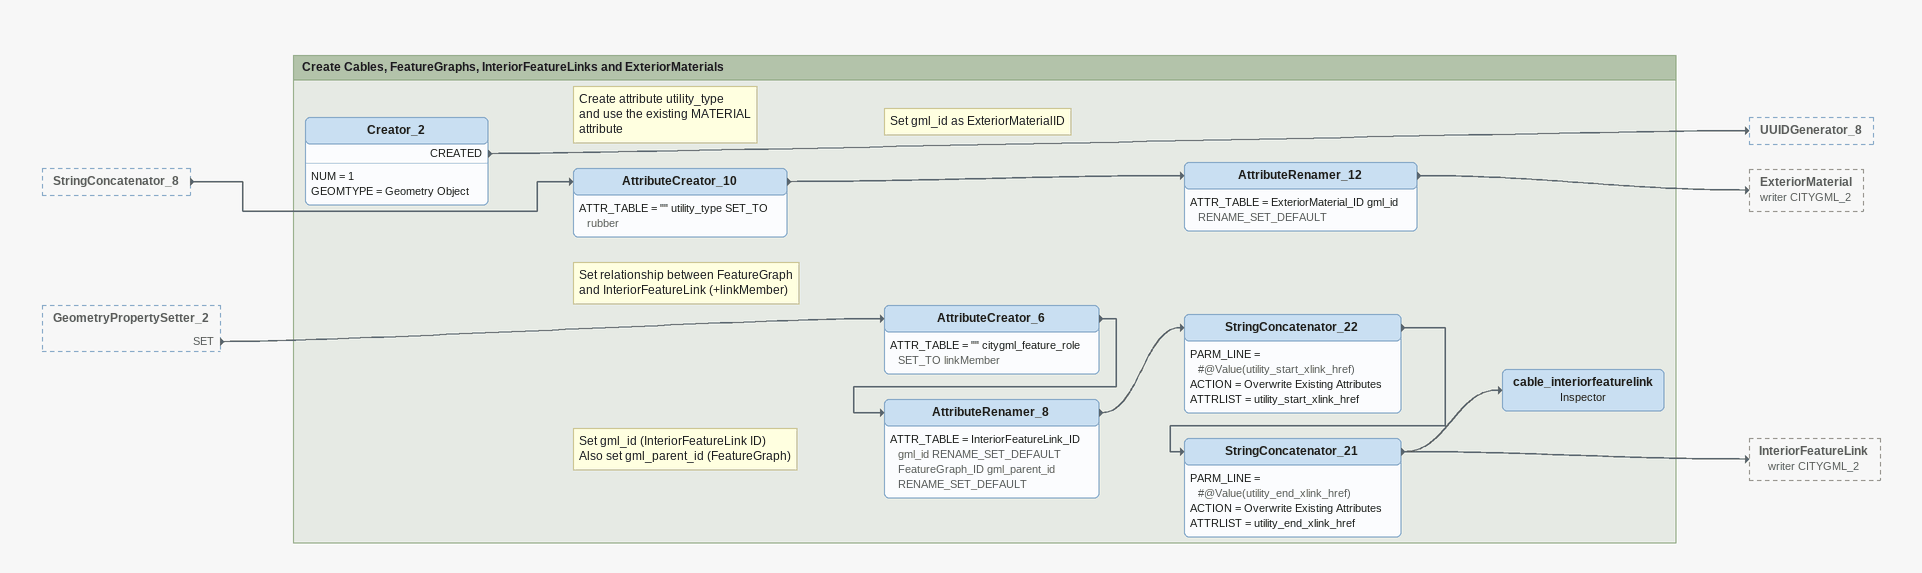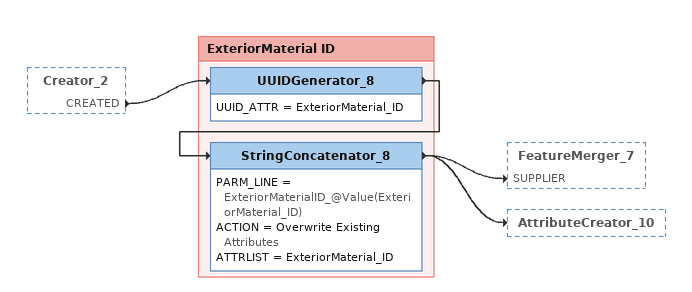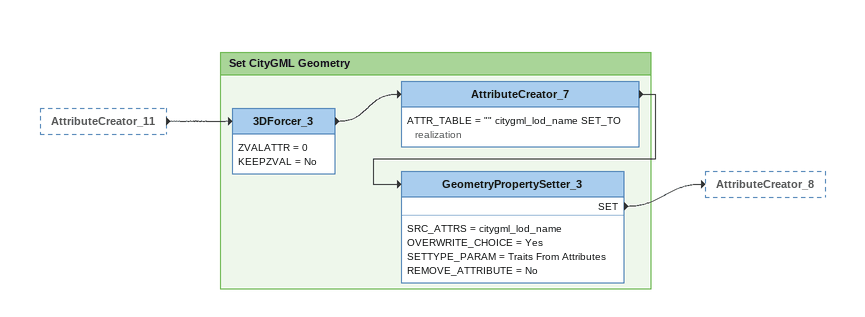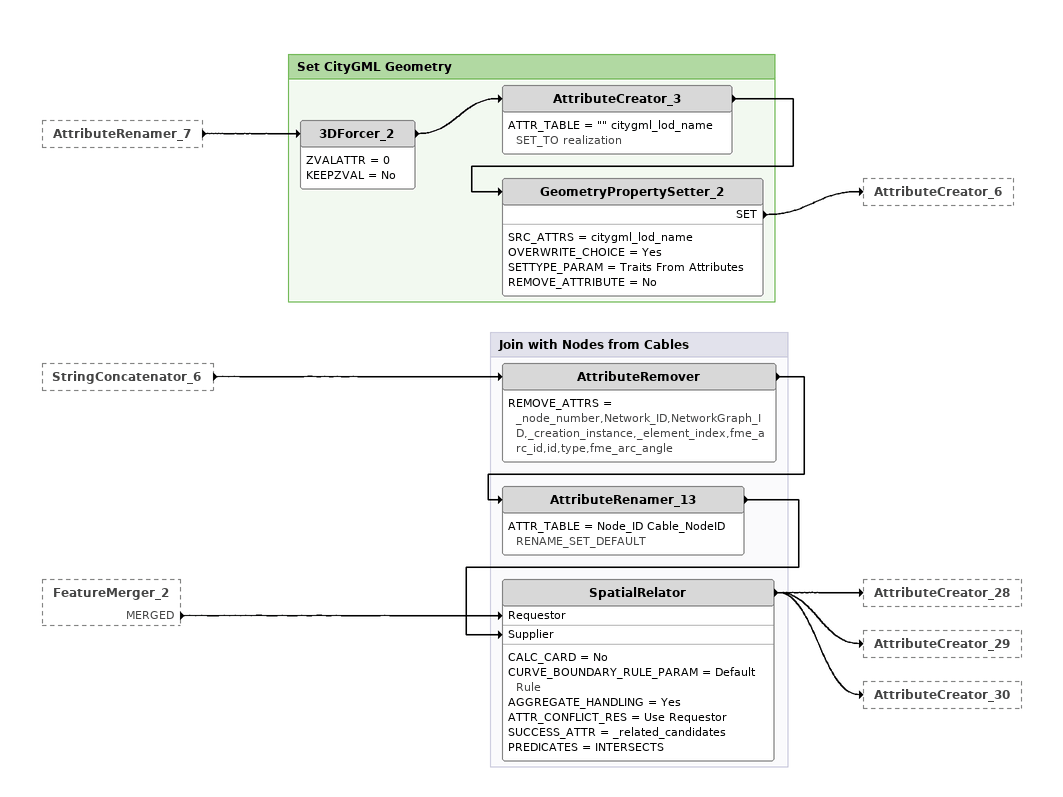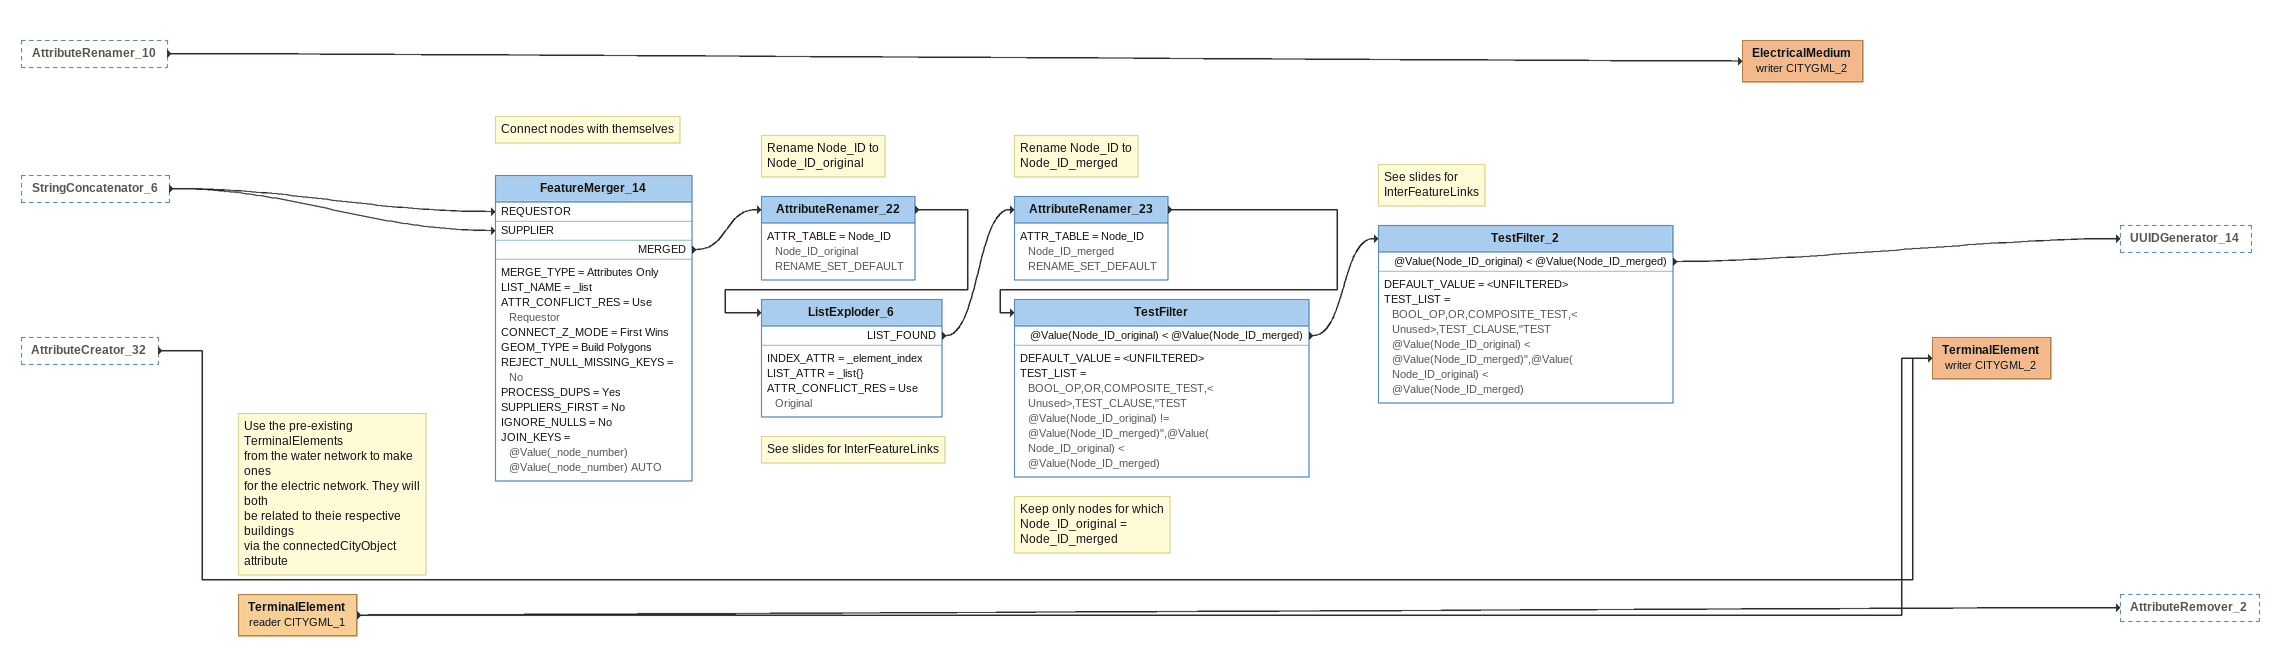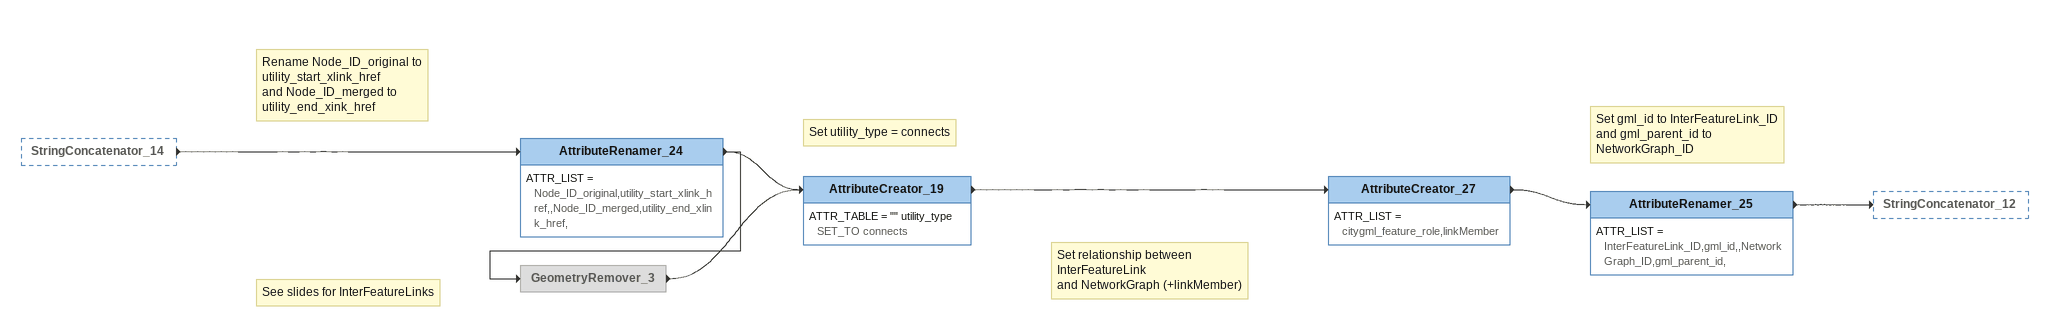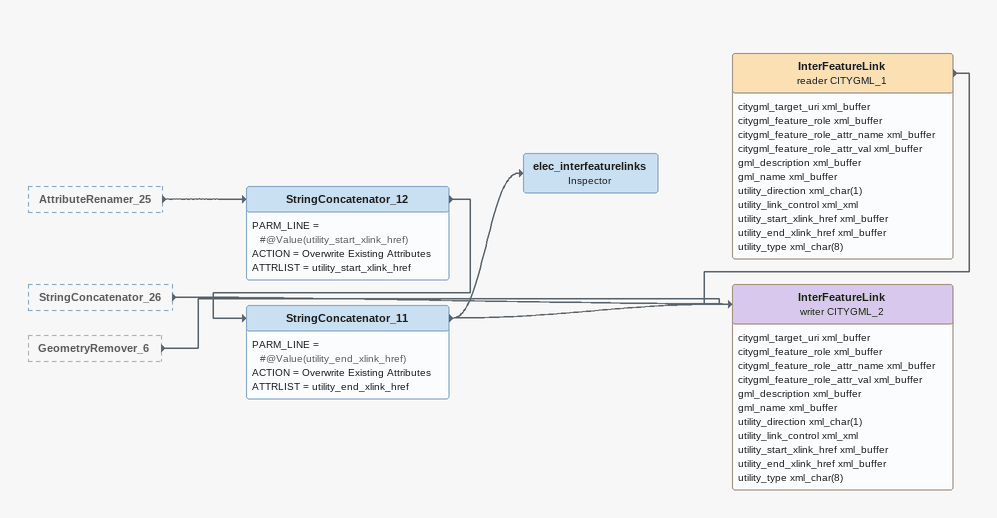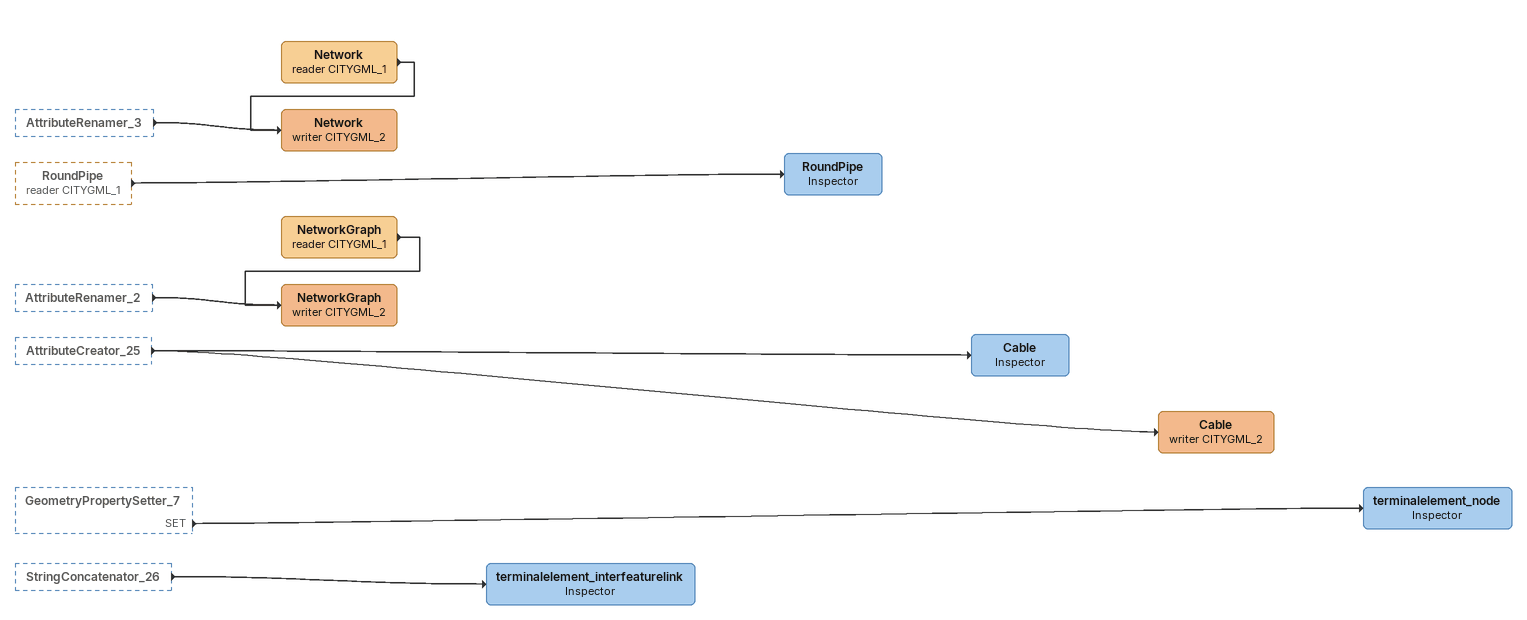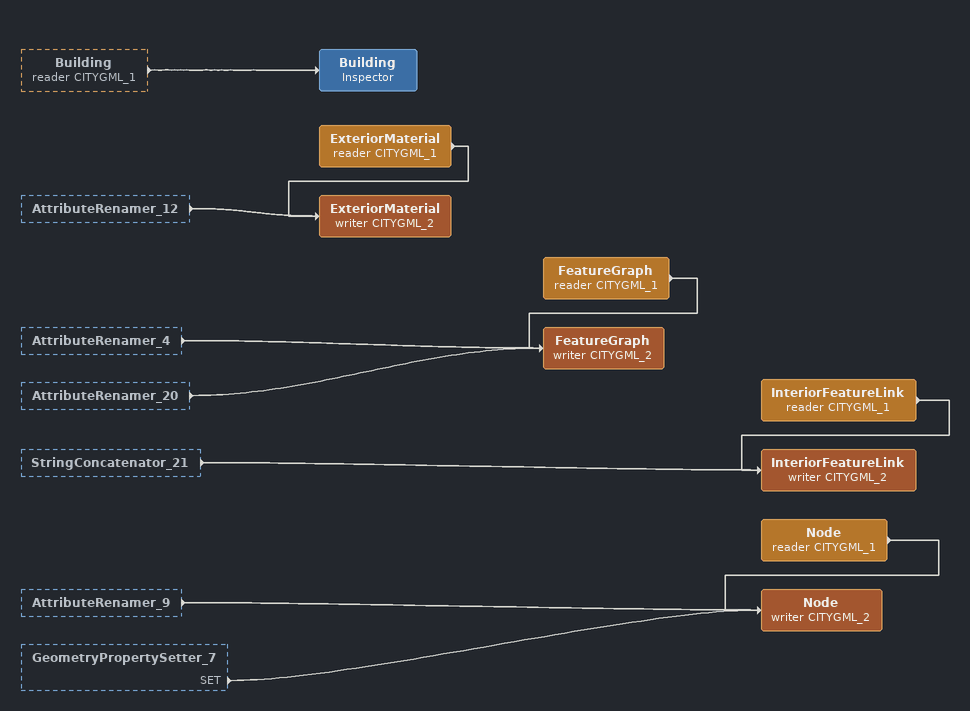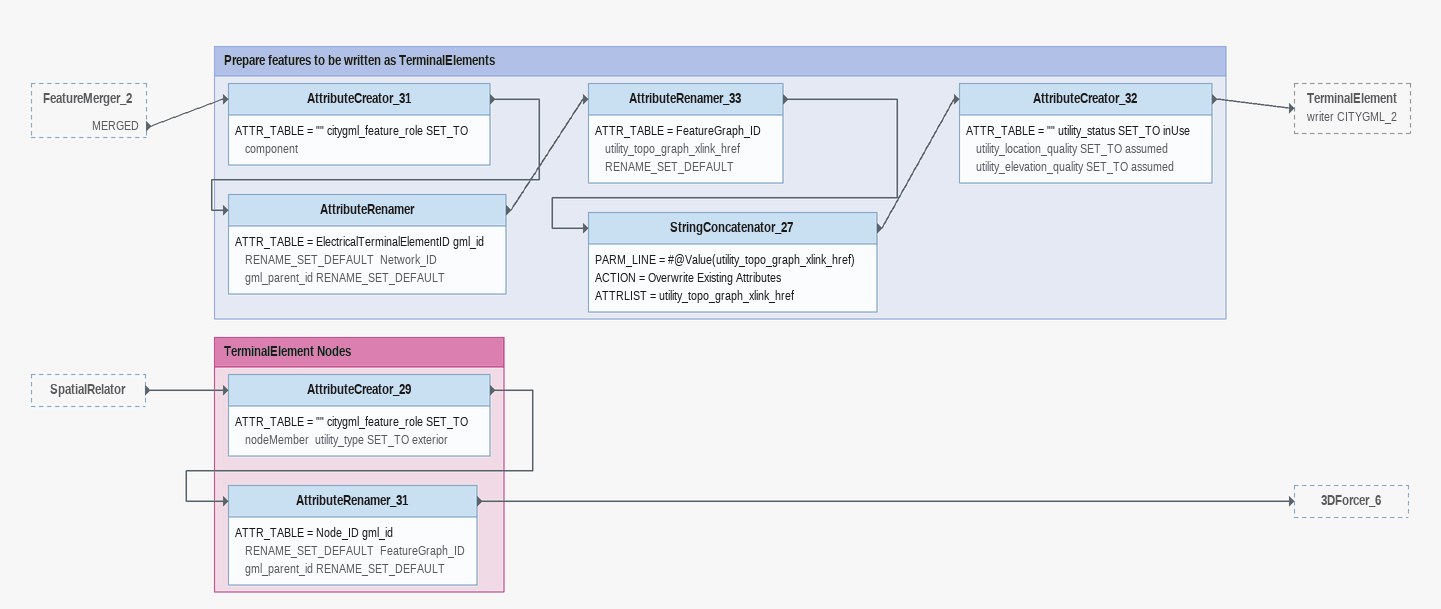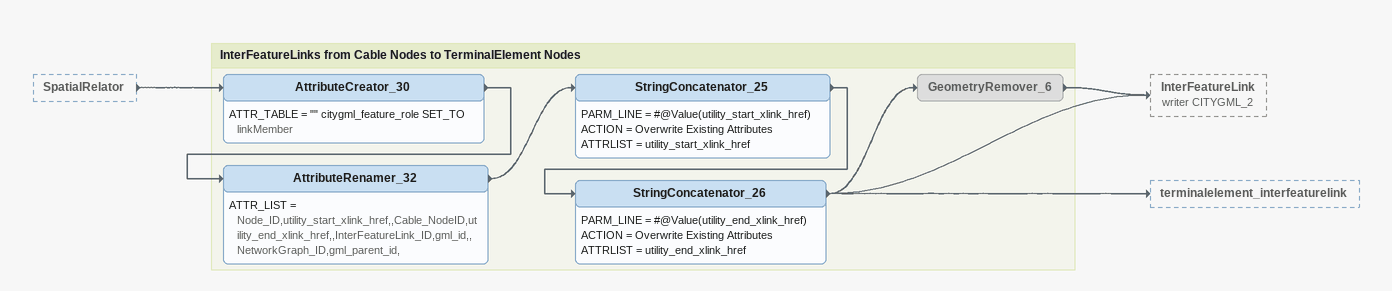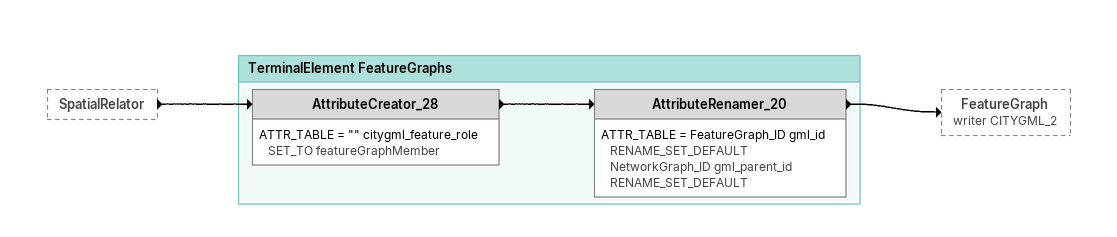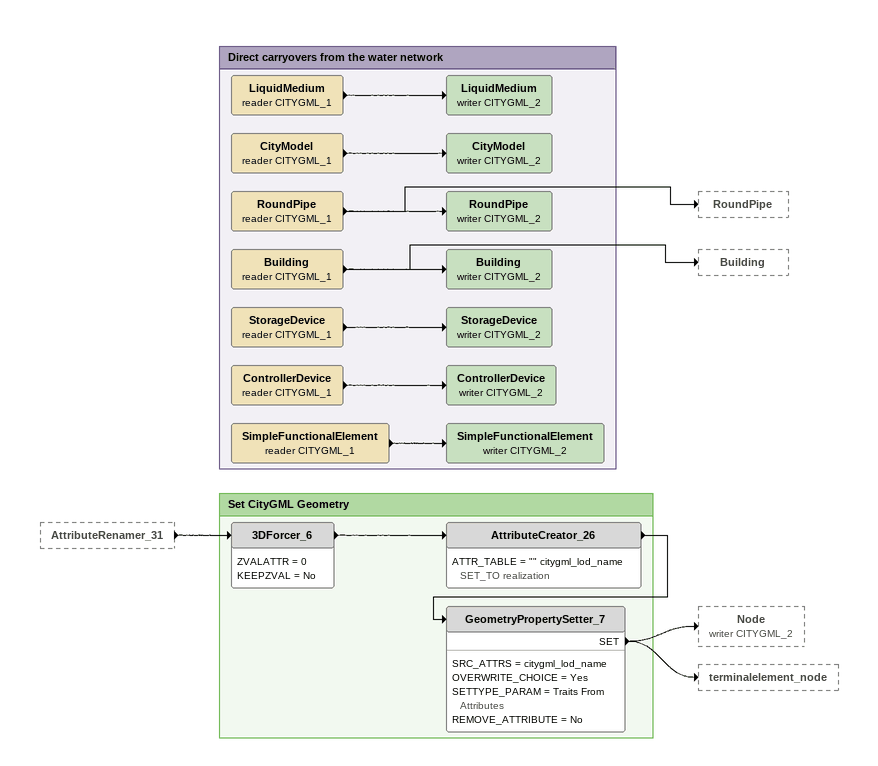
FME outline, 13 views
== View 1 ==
StringConcatenator_8 [outside]
    -> AttributeCreator_10
GeometryPropertySetter_2 [outside]
    SET -> AttributeCreator_6

Bookmark: Create Cables, FeatureGraphs, InteriorFeatureLinks and ExteriorMaterials
Note: Set relationship between FeatureGraph / and InteriorFeatureLink (+linkMember)
AttributeCreator_6
    ATTR_TABLE = "" citygml_feature_role SET_TO linkMember
    -> AttributeRenamer_8
Note: Set gml_id (InteriorFeatureLink ID) / Also set gml_parent_id (FeatureGraph)
AttributeRenamer_8
    ATTR_TABLE = InteriorFeatureLink_ID gml_id RENAME_SET_DEFAULT  FeatureGraph_ID gml_parent_id RENAME_SET_DEFAULT
    -> StringConcatenator_22
StringConcatenator_22
    PARM_LINE = #@Value(utility_start_xlink_href)
    ACTION = Overwrite Existing Attributes
    ATTRLIST = utility_start_xlink_href
    -> StringConcatenator_21
StringConcatenator_21
    PARM_LINE = #@Value(utility_end_xlink_href)
    ACTION = Overwrite Existing Attributes
    ATTRLIST = utility_end_xlink_href
    -> InteriorFeatureLink (writer CITYGML_2)
    -> cable_interiorfeaturelink
cable_interiorfeaturelink: Inspector
Creator_2
    NUM = 1
    GEOMTYPE = Geometry Object
    CREATED -> UUIDGenerator_8
Note: Create attribute utility_type / and use the existing MATERIAL / attribute
AttributeCreator_10
    ATTR_TABLE = "" utility_type SET_TO rubber
    -> AttributeRenamer_12
Note: Set gml_id as ExteriorMaterialID
AttributeRenamer_12
    ATTR_TABLE = ExteriorMaterial_ID gml_id RENAME_SET_DEFAULT
    -> ExteriorMaterial (writer CITYGML_2)

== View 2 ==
Creator_2 [outside]
    CREATED -> UUIDGenerator_8

Bookmark: ExteriorMaterial ID
UUIDGenerator_8
    UUID_ATTR = ExteriorMaterial_ID
    -> StringConcatenator_8
StringConcatenator_8
    PARM_LINE = ExteriorMaterialID_@Value(ExteriorMaterial_ID)
    ACTION = Overwrite Existing Attributes
    ATTRLIST = ExteriorMaterial_ID
    -> FeatureMerger_7 [SUPPLIER]
    -> AttributeCreator_10

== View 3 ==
AttributeCreator_11 [outside]
    -> 3DForcer_3

Bookmark: Set CityGML Geometry
3DForcer_3
    ZVALATTR = 0
    KEEPZVAL = No
    -> AttributeCreator_7
AttributeCreator_7
    ATTR_TABLE = "" citygml_lod_name SET_TO realization
    -> GeometryPropertySetter_3
GeometryPropertySetter_3
    SRC_ATTRS = citygml_lod_name
    OVERWRITE_CHOICE = Yes
    SETTYPE_PARAM = Traits From Attributes
    REMOVE_ATTRIBUTE = No
    SET -> AttributeCreator_8

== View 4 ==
AttributeRenamer_7 [outside]
    -> 3DForcer_2
StringConcatenator_6 [outside]
    -> AttributeRemover
FeatureMerger_2 [outside]
    MERGED -> SpatialRelator [Requestor]

Bookmark: Join with Nodes from Cables
AttributeRemover
    REMOVE_ATTRS = _node_number,Network_ID,NetworkGraph_ID,_creation_instance,_element_index,fme_arc_id,id,type,fme_arc_angle
    -> AttributeRenamer_13
AttributeRenamer_13
    ATTR_TABLE = Node_ID Cable_NodeID RENAME_SET_DEFAULT
    -> SpatialRelator [Supplier]
SpatialRelator
    CALC_CARD = No
    CURVE_BOUNDARY_RULE_PARAM = Default Rule
    AGGREGATE_HANDLING = Yes
    ATTR_CONFLICT_RES = Use Requestor
    SUCCESS_ATTR = _related_candidates
    PREDICATES = INTERSECTS
    -> AttributeCreator_28
    -> AttributeCreator_29
    -> AttributeCreator_30

Bookmark: Set CityGML Geometry
3DForcer_2
    ZVALATTR = 0
    KEEPZVAL = No
    -> AttributeCreator_3
AttributeCreator_3
    ATTR_TABLE = "" citygml_lod_name SET_TO realization
    -> GeometryPropertySetter_2
GeometryPropertySetter_2
    SRC_ATTRS = citygml_lod_name
    OVERWRITE_CHOICE = Yes
    SETTYPE_PARAM = Traits From Attributes
    REMOVE_ATTRIBUTE = No
    SET -> AttributeCreator_6

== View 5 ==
AttributeRenamer_10 [outside]
    -> ElectricalMedium (writer CITYGML_2)
StringConcatenator_6 [outside]
    -> FeatureMerger_14 [REQUESTOR]
    -> FeatureMerger_14 [SUPPLIER]
AttributeCreator_32 [outside]
    -> TerminalElement (writer CITYGML_2)
Note: Use the pre-existing TerminalElements / from the water network to make ones / for the electric network. They will both / be related to theie respective buildings / via the connectedCityObject attribute
TerminalElement (reader CITYGML_1)
    -> TerminalElement (writer CITYGML_2)
    -> AttributeRemover_2
ElectricalMedium (writer CITYGML_2)
Note: Connect nodes with themselves
FeatureMerger_14
    MERGE_TYPE = Attributes Only
    LIST_NAME = _list
    ATTR_CONFLICT_RES = Use Requestor
    CONNECT_Z_MODE = First Wins
    GEOM_TYPE = Build Polygons
    REJECT_NULL_MISSING_KEYS = No
    PROCESS_DUPS = Yes
    SUPPLIERS_FIRST = No
    IGNORE_NULLS = No
    JOIN_KEYS = @Value(_node_number) @Value(_node_number) AUTO
    MERGED -> AttributeRenamer_22
Note: Rename Node_ID to / Node_ID_original
AttributeRenamer_22
    ATTR_TABLE = Node_ID Node_ID_original RENAME_SET_DEFAULT
    -> ListExploder_6
Note: See slides for InterFeatureLinks
ListExploder_6
    INDEX_ATTR = _element_index
    LIST_ATTR = _list{}
    ATTR_CONFLICT_RES = Use Original
    LIST_FOUND -> AttributeRenamer_23
Note: Rename Node_ID to / Node_ID_merged
AttributeRenamer_23
    ATTR_TABLE = Node_ID Node_ID_merged RENAME_SET_DEFAULT
    -> TestFilter
Note: Keep only nodes for which / Node_ID_original = Node_ID_merged
TestFilter
    DEFAULT_VALUE = <UNFILTERED>
    TEST_LIST = BOOL_OP,OR,COMPOSITE_TEST,<Unused>,TEST_CLAUSE,"TEST @Value(Node_ID_original) != @Value(Node_ID_merged)",@Value(Node_ID_original) < @Value(Node_ID_merged)
    @Value(Node_ID_original) < @Value(Node_ID_merged) -> TestFilter_2
Note: See slides for / InterFeatureLinks
TestFilter_2
    DEFAULT_VALUE = <UNFILTERED>
    TEST_LIST = BOOL_OP,OR,COMPOSITE_TEST,<Unused>,TEST_CLAUSE,"TEST @Value(Node_ID_original) < @Value(Node_ID_merged)",@Value(Node_ID_original) < @Value(Node_ID_merged)
    @Value(Node_ID_original) < @Value(Node_ID_merged) -> UUIDGenerator_14
TerminalElement (writer CITYGML_2)

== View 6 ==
StringConcatenator_14 [outside]
    -> AttributeRenamer_24
Note: Rename Node_ID_original to utility_start_xlink_href / and Node_ID_merged to utility_end_xink_href
AttributeRenamer_24
    ATTR_LIST = Node_ID_original,utility_start_xlink_href,,Node_ID_merged,utility_end_xlink_href,
    -> GeometryRemover_3
    -> AttributeCreator_19
Note: See slides for InterFeatureLinks
GeometryRemover_3 [off]
    -> AttributeCreator_19
Note: Set utility_type = connects
AttributeCreator_19
    ATTR_TABLE = "" utility_type SET_TO connects
    -> AttributeCreator_27
Note: Set relationship between InterFeatureLink / and NetworkGraph (+linkMember)
AttributeCreator_27
    ATTR_LIST = citygml_feature_role,linkMember
    -> AttributeRenamer_25
Note: Set gml_id to InterFeatureLink_ID / and gml_parent_id to NetworkGraph_ID
AttributeRenamer_25
    ATTR_LIST = InterFeatureLink_ID,gml_id,,NetworkGraph_ID,gml_parent_id,
    -> StringConcatenator_12

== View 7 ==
AttributeRenamer_25 [outside]
    -> StringConcatenator_12
StringConcatenator_26 [outside]
    -> InterFeatureLink (writer CITYGML_2)
GeometryRemover_6 [outside]
    -> InterFeatureLink (writer CITYGML_2)
StringConcatenator_12
    PARM_LINE = #@Value(utility_start_xlink_href)
    ACTION = Overwrite Existing Attributes
    ATTRLIST = utility_start_xlink_href
    -> StringConcatenator_11
StringConcatenator_11
    PARM_LINE = #@Value(utility_end_xlink_href)
    ACTION = Overwrite Existing Attributes
    ATTRLIST = utility_end_xlink_href
    -> InterFeatureLink (writer CITYGML_2)
    -> elec_interfeaturelinks
elec_interfeaturelinks: Inspector
InterFeatureLink (reader CITYGML_1)
    attributes: citygml_target_uri xml_buffer, citygml_feature_role xml_buffer, citygml_feature_role_attr_name xml_buffer, citygml_feature_role_attr_val xml_buffer, gml_description xml_buffer, gml_name xml_buffer, utility_direction xml_char(1), utility_link_control xml_xml, utility_start_xlink_href xml_buffer, utility_end_xlink_href xml_buffer, utility_type xml_char(8)
    -> InterFeatureLink (writer CITYGML_2)
InterFeatureLink (writer CITYGML_2)
    attributes: citygml_target_uri xml_buffer, citygml_feature_role xml_buffer, citygml_feature_role_attr_name xml_buffer, citygml_feature_role_attr_val xml_buffer, gml_description xml_buffer, gml_name xml_buffer, utility_direction xml_char(1), utility_link_control xml_xml, utility_start_xlink_href xml_buffer, utility_end_xlink_href xml_buffer, utility_type xml_char(8)

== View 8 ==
AttributeRenamer_3 [outside]
    -> Network (writer CITYGML_2)
RoundPipe (reader CITYGML_1) [outside]
    -> RoundPipe
AttributeRenamer_2 [outside]
    -> NetworkGraph (writer CITYGML_2)
AttributeCreator_25 [outside]
    -> Cable (writer CITYGML_2)
    -> Cable
GeometryPropertySetter_7 [outside]
    SET -> terminalelement_node
StringConcatenator_26 [outside]
    -> terminalelement_interfeaturelink
terminalelement_node: Inspector
terminalelement_interfeaturelink: Inspector
Cable: Inspector
Cable (writer CITYGML_2)
Network (reader CITYGML_1)
    -> Network (writer CITYGML_2)
Network (writer CITYGML_2)
NetworkGraph (reader CITYGML_1)
    -> NetworkGraph (writer CITYGML_2)
NetworkGraph (writer CITYGML_2)
RoundPipe: Inspector

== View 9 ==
Building (reader CITYGML_1) [outside]
    -> Building
AttributeRenamer_12 [outside]
    -> ExteriorMaterial (writer CITYGML_2)
AttributeRenamer_4 [outside]
    -> FeatureGraph (writer CITYGML_2)
AttributeRenamer_20 [outside]
    -> FeatureGraph (writer CITYGML_2)
StringConcatenator_21 [outside]
    -> InteriorFeatureLink (writer CITYGML_2)
AttributeRenamer_9 [outside]
    -> Node (writer CITYGML_2)
GeometryPropertySetter_7 [outside]
    SET -> Node (writer CITYGML_2)
Building: Inspector
ExteriorMaterial (reader CITYGML_1)
    -> ExteriorMaterial (writer CITYGML_2)
ExteriorMaterial (writer CITYGML_2)
FeatureGraph (reader CITYGML_1)
    -> FeatureGraph (writer CITYGML_2)
FeatureGraph (writer CITYGML_2)
InteriorFeatureLink (reader CITYGML_1)
    -> InteriorFeatureLink (writer CITYGML_2)
InteriorFeatureLink (writer CITYGML_2)
Node (reader CITYGML_1)
    -> Node (writer CITYGML_2)
Node (writer CITYGML_2)

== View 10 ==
FeatureMerger_2 [outside]
    MERGED -> AttributeCreator_31
SpatialRelator [outside]
    -> AttributeCreator_29

Bookmark: Prepare features to be written as TerminalElements
AttributeCreator_31
    ATTR_TABLE = "" citygml_feature_role SET_TO component
    -> AttributeRenamer
AttributeRenamer
    ATTR_TABLE = ElectricalTerminalElementID gml_id RENAME_SET_DEFAULT  Network_ID gml_parent_id RENAME_SET_DEFAULT
    -> AttributeRenamer_33
AttributeRenamer_33
    ATTR_TABLE = FeatureGraph_ID utility_topo_graph_xlink_href RENAME_SET_DEFAULT
    -> StringConcatenator_27
StringConcatenator_27
    PARM_LINE = #@Value(utility_topo_graph_xlink_href)
    ACTION = Overwrite Existing Attributes
    ATTRLIST = utility_topo_graph_xlink_href
    -> AttributeCreator_32
AttributeCreator_32
    ATTR_TABLE = "" utility_status SET_TO inUse  utility_location_quality SET_TO assumed  utility_elevation_quality SET_TO assumed
    -> TerminalElement (writer CITYGML_2)

Bookmark: TerminalElement Nodes
AttributeCreator_29
    ATTR_TABLE = "" citygml_feature_role SET_TO nodeMember  utility_type SET_TO exterior
    -> AttributeRenamer_31
AttributeRenamer_31
    ATTR_TABLE = Node_ID gml_id RENAME_SET_DEFAULT  FeatureGraph_ID gml_parent_id RENAME_SET_DEFAULT
    -> 3DForcer_6

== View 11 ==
SpatialRelator [outside]
    -> AttributeCreator_30

Bookmark: InterFeatureLinks from Cable Nodes to TerminalElement Nodes
AttributeCreator_30
    ATTR_TABLE = "" citygml_feature_role SET_TO linkMember
    -> AttributeRenamer_32
AttributeRenamer_32
    ATTR_LIST = Node_ID,utility_start_xlink_href,,Cable_NodeID,utility_end_xlink_href,,InterFeatureLink_ID,gml_id,,NetworkGraph_ID,gml_parent_id,
    -> StringConcatenator_25
StringConcatenator_25
    PARM_LINE = #@Value(utility_start_xlink_href)
    ACTION = Overwrite Existing Attributes
    ATTRLIST = utility_start_xlink_href
    -> StringConcatenator_26
StringConcatenator_26
    PARM_LINE = #@Value(utility_end_xlink_href)
    ACTION = Overwrite Existing Attributes
    ATTRLIST = utility_end_xlink_href
    -> GeometryRemover_6
    -> InterFeatureLink (writer CITYGML_2)
    -> terminalelement_interfeaturelink
GeometryRemover_6 [off]
    -> InterFeatureLink (writer CITYGML_2)

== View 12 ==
SpatialRelator [outside]
    -> AttributeCreator_28

Bookmark: TerminalElement FeatureGraphs
AttributeCreator_28
    ATTR_TABLE = "" citygml_feature_role SET_TO featureGraphMember
    -> AttributeRenamer_20
AttributeRenamer_20
    ATTR_TABLE = FeatureGraph_ID gml_id RENAME_SET_DEFAULT  NetworkGraph_ID gml_parent_id RENAME_SET_DEFAULT
    -> FeatureGraph (writer CITYGML_2)

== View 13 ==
AttributeRenamer_31 [outside]
    -> 3DForcer_6

Bookmark: Set CityGML Geometry
3DForcer_6
    ZVALATTR = 0
    KEEPZVAL = No
    -> AttributeCreator_26
AttributeCreator_26
    ATTR_TABLE = "" citygml_lod_name SET_TO realization
    -> GeometryPropertySetter_7
GeometryPropertySetter_7
    SRC_ATTRS = citygml_lod_name
    OVERWRITE_CHOICE = Yes
    SETTYPE_PARAM = Traits From Attributes
    REMOVE_ATTRIBUTE = No
    SET -> Node (writer CITYGML_2)
    SET -> terminalelement_node

Bookmark: Direct carryovers from the water network
LiquidMedium (reader CITYGML_1)
    -> LiquidMedium (writer CITYGML_2)
LiquidMedium (writer CITYGML_2)
CityModel (reader CITYGML_1)
    -> CityModel (writer CITYGML_2)
CityModel (writer CITYGML_2)
RoundPipe (reader CITYGML_1)
    -> RoundPipe (writer CITYGML_2)
    -> RoundPipe
RoundPipe (writer CITYGML_2)
Building (reader CITYGML_1)
    -> Building (writer CITYGML_2)
    -> Building
Building (writer CITYGML_2)
StorageDevice (reader CITYGML_1)
    -> StorageDevice (writer CITYGML_2)
StorageDevice (writer CITYGML_2)
ControllerDevice (reader CITYGML_1)
    -> ControllerDevice (writer CITYGML_2)
ControllerDevice (writer CITYGML_2)
SimpleFunctionalElement (reader CITYGML_1)
    -> SimpleFunctionalElement (writer CITYGML_2)
SimpleFunctionalElement (writer CITYGML_2)
